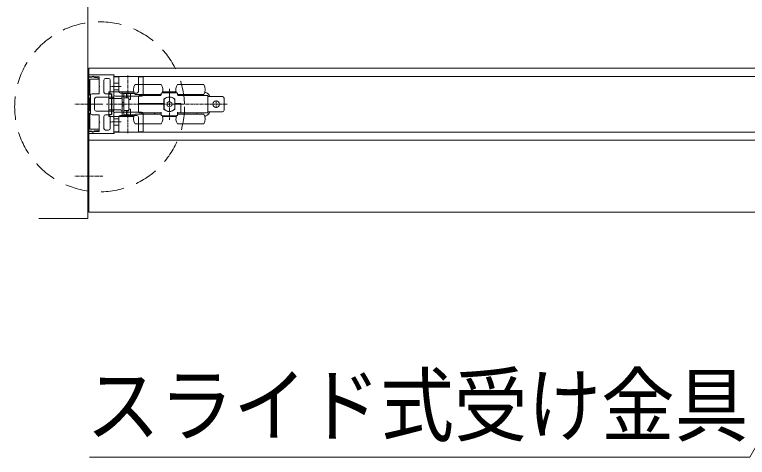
# Model space of a CAD drawing. Units: millimetres, scale not verified. Extents: x -6062 to 6062, y -3045 to 3045.
# Drawn here: x -4160.3 to -3711.7, y 1055.8 to 1326.6 of the extents above; entities that cross this region are included whole.
import ezdxf
from ezdxf.enums import TextEntityAlignment as Align

# ---------------------------------------------------------------- set-up
doc = ezdxf.new("R2010")
doc.units = ezdxf.units.MM
doc.header["$LTSCALE"] = 20
for name, pattern in [('USER1', [1.11, 0.71, -0.4]), ('USER2', [10.5, 8, -0.5, 0.5, -0.5, 0.5, -0.5]), ('USER3', [2.91, 1.76, -0.4, 0.35, -0.4])]:
    doc.linetypes.add(name, pattern=pattern)
doc.layers.add('0-0_2寸法-3', color=7, linetype='Continuous', lineweight=15)
doc.layers.add('0-5_3一般', color=7, linetype='Continuous', lineweight=15)
doc.styles.add('ＭＳ Ｐゴシック', font='')
doc.styles.get('ＭＳ Ｐゴシック').set_extended_font_data('MS PGothic')

# ---------------------------------------------------------------- blocks, each defined once
blk = doc.blocks.new('グループ-11')
at = {"layer": '0-5_3一般'}
for p, q in [((-46560, 25790.9), (-46560, 25770.9)), ((-46560, 25770.9), (-46511, 25770.9)), ((-46554, 25796.9), (-46244, 25796.9)), ((-46483.4, 25770.9), (-46426, 25770.9)), ((-46426.8, 25755.8), (-46460.1, 25762.5)), ((-46420, 25659.9), (-46420, 25764.9)), ((-46306, 25752.9), (-46344, 25752.9)), ((-46242, 25788.9), (-46242, 25520.9)), ((-46242, 25776.9), (-30318, 25776.9)), ((-46242, 25096.9), (-46242, 25776.9)), ((-46242, 25553.9), (-46242, 25767.9)), ((-46240, 25792.9), (-46240, 25792.3)), ((-46236, 25773.9), (-46188, 25773.9)), ((-46182, 25593.9), (-46182, 25767.9)), ((-45942, 25767.9), (-45942, 25593.9)), ((-45936, 25773.9), (-45888, 25773.9)), ((-45882, 25767.9), (-45882, 25553.9)), ((-46536, 25546.9), (-46536, 25736.9)), ((-46530, 25742.9), (-46428, 25742.9)), ((-46422, 25748.9), (-46422, 25750)), ((-46364, 25585.9), (-46364, 25732.9)), ((-46286, 25659.9), (-46286, 25732.9)), ((-45662, 25676.9), (-45982, 25676.9)), ((-45142, 25676.9), (-45462, 25676.9)), ((-46414, 25653.9), (-46420, 25659.9)), ((-46420, 25647.9), (-46414, 25653.9)), ((-46420, 25571.9), (-46420, 25647.9)), ((-46302, 25586.9), (-46242, 25586.9)), ((-46302, 25562.9), (-46302, 25586.9)), ((-46280, 25653.9), (-46286, 25659.9)), ((-46286, 25647.9), (-46280, 25653.9)), ((-46286, 25585.9), (-46286, 25647.9)), ((-46162, 25586.9), (-46242, 25586.9)), ((-46242, 25506.9), (-46242, 25586.9)), ((-46162, 25573.9), (-45962, 25573.9)), ((-45997.4, 25586.9), (-46142, 25586.9)), ((-45652, 25576.9), (-45472, 25576.9)), ((-45646.6, 25586.9), (-45477.4, 25586.9)), ((-45597, 25577.1), (-45597, 25576.9)), ((-45591.5, 25577.1), (-45591.5, 25576.9)), ((-45589.8, 25576.9), (-45589.8, 25577.1)), ((-45576.7, 25577.1), (-45576.7, 25576.9)), ((-45568.3, 25576.9), (-45568.3, 25577.1)), ((-45552.4, 25577.1), (-45552.4, 25576.9)), ((-45545.8, 25577.1), (-45545.8, 25576.9)), ((-45544, 25576.9), (-45544, 25577.1)), ((-45536.7, 25576.9), (-45536.7, 25577.1)), ((-45127.8, 25583.3), (-45122.6, 25582)), ((-46536, 25356.9), (-46536, 25516.9)), ((-46528, 25545.9), (-46528, 25327.9)), ((-46426, 25565.9), (-46508, 25565.9)), ((-46478, 25501.9), (-46478, 25371.9)), ((-46252, 25521.9), (-46458, 25521.9)), ((-46306, 25565.9), (-46344, 25565.9)), ((-46304, 25551.9), (-46304, 25561.9)), ((-46304, 25561.9), (-46272, 25561.9)), ((-46304, 25516.9), (-46304, 25551.9)), ((-46304, 25506.9), (-46304, 25516.9)), ((-46304, 25506.9), (-46304, 25366.9)), ((-46302, 25562.9), (-46268, 25562.9)), ((-46268, 25561.9), (-46272, 25561.9)), ((-46272, 25561.9), (-46272, 25551.9)), ((-46272, 25516.9), (-46272, 25551.9)), ((-46272, 25506.9), (-46272, 25366.9)), ((-46268, 25562.9), (-46268, 25506.9)), ((-46268, 25506.9), (-46268, 25366.9)), ((-46242, 25506.9), (-46268, 25506.9)), ((-46252, 25520.9), (-46252, 25521.9)), ((-46246, 25516.9), (-46248, 25516.9)), ((-46242, 25506.2), (-46242, 25506.9)), ((-46162, 25506.2), (-46242, 25506.2)), ((-46222, 25533.9), (-45902, 25533.9)), ((-46142, 25521), (-46142, 25521.7)), ((-46118, 25566.9), (-46118, 25514.9)), ((-46118, 25566.9), (-46088, 25566.9)), ((-46118, 25509.7), (-46118, 25512.2)), ((-46088, 25566.9), (-46038, 25566.9)), ((-46088, 25566.9), (-46088, 25514.9)), ((-46070.8, 25514.9), (-46064, 25514.9)), ((-46058, 25508.9), (-46058, 25364.9)), ((-46058, 25496.9), (-46038, 25496.9)), ((-46038, 25566.9), (-45988.6, 25566.9)), ((-46038, 25566.9), (-46038, 25496.9)), ((-45662, 25556.9), (-45982, 25556.9)), ((-45932, 25542.9), (-45672, 25542.9)), ((-45898, 25556.9), (-45898, 25542.9)), ((-45746, 25542.9), (-45746, 25556.9)), ((-45742, 25542.9), (-45742, 25556.9)), ((-45662, 25552.9), (-45662, 25566.9)), ((-45628, 25498.1), (-45628, 25446.9)), ((-45625.5, 25375.9), (-45625.5, 25497.9)), ((-45496, 25446.9), (-45496, 25498.1)), ((-45462, 25566.9), (-45462, 25552.9)), ((-45142, 25556.9), (-45462, 25556.9)), ((-45452, 25542.9), (-45092, 25542.9)), ((-45378, 25556.9), (-45378, 25542.9)), ((-45226, 25542.9), (-45226, 25556.9)), ((-45092, 25542.9), (-45092, 25330.9)), ((-45072, 25529.9), (-45092, 25529.9)), ((-44912, 25529.9), (-45072, 25529.9)), ((-44892, 25509.9), (-44892, 25363.9)), ((-46118, 25456.9), (-46142, 25456.9)), ((-46118, 25416.9), (-46142, 25416.9)), ((-45942, 25436.9), (-45942, 25446.9)), ((-45942, 25436.9), (-45932, 25436.9)), ((-45942, 25340.9), (-45942, 25436.9)), ((-45628, 25446.9), (-45932, 25446.9)), ((-45628, 25436.9), (-45932, 25436.9)), ((-45638, 25446.9), (-45638, 25436.9)), ((-45625.5, 25436.9), (-45628, 25436.9)), ((-45628, 25436.9), (-45628, 25375.7)), ((-45591, 25453.6), (-45589, 25454.8)), ((-45591, 25451.3), (-45591, 25453.6)), ((-45591, 25451.3), (-45591, 25422.4)), ((-45591, 25420.1), (-45591, 25422.4)), ((-45589, 25419), (-45591, 25420.1)), ((-45564, 25469.2), (-45589, 25454.8)), ((-45589, 25419), (-45564, 25404.6)), ((-45564, 25469.2), (-45562, 25470.4)), ((-45562, 25403.4), (-45564, 25404.6)), ((-45562, 25470.4), (-45560, 25469.2)), ((-45560, 25404.6), (-45562, 25403.4)), ((-45535, 25454.8), (-45560, 25469.2)), ((-45560, 25404.6), (-45535, 25419)), ((-45535, 25454.8), (-45533, 25453.6)), ((-45533, 25420.1), (-45535, 25419)), ((-45533, 25453.6), (-45533, 25451.3)), ((-45533, 25422.4), (-45533, 25451.3)), ((-45533, 25422.4), (-45533, 25420.1)), ((-45422, 25446.9), (-45496, 25446.9)), ((-45432, 25436.9), (-45496, 25436.9)), ((-45496, 25375.7), (-45496, 25436.9)), ((-45495.5, 25446.9), (-45495.5, 25436.9)), ((-45486, 25446.9), (-45486, 25436.9)), ((-45432, 25436.9), (-45422, 25436.9)), ((-45422, 25340.9), (-45422, 25446.9)), ((-46536, 25136.9), (-46536, 25326.9)), ((-46426, 25307.9), (-46508, 25307.9)), ((-46306, 25307.9), (-46344, 25307.9)), ((-46304, 25356.9), (-46304, 25366.9)), ((-46304, 25366.9), (-46272, 25366.9)), ((-46304, 25321.9), (-46304, 25356.9)), ((-46304, 25311.9), (-46304, 25321.9)), ((-46272, 25311.9), (-46304, 25311.9)), ((-46302, 25286.9), (-46302, 25310.9)), ((-46272, 25366.9), (-46272, 25356.9)), ((-46272, 25321.9), (-46272, 25356.9)), ((-46272, 25321.9), (-46272, 25311.9)), ((-46268, 25311.9), (-46272, 25311.9)), ((-46246, 25356.9), (-46248, 25356.9)), ((-46242, 25366.9), (-46242, 25367.6)), ((-46242, 25367.6), (-46162, 25367.6)), ((-46242, 25084.9), (-46242, 25352.9)), ((-46242, 25105.9), (-46242, 25319.9)), ((-45902, 25339.9), (-46222, 25339.9)), ((-46142, 25352.7), (-46142, 25352)), ((-46142, 25352), (-46142, 25286.9)), ((-46118, 25358.9), (-46118, 25361.5)), ((-46070.8, 25358.9), (-46118, 25358.9)), ((-46088, 25358.9), (-46088, 25306.9)), ((-46088, 25306.9), (-46038, 25306.9)), ((-46064, 25358.9), (-46070.8, 25358.9)), ((-46038, 25376.9), (-46058, 25376.9)), ((-46038, 25376.9), (-46038, 25306.9)), ((-46038, 25306.9), (-45988.6, 25306.9)), ((-45982, 25316.9), (-45662, 25316.9)), ((-45662, 25330.9), (-45932, 25330.9)), ((-45898, 25330.9), (-45898, 25316.9)), ((-45882, 25319.9), (-45882, 25105.9)), ((-45746, 25316.9), (-45746, 25330.9)), ((-45742, 25316.9), (-45742, 25330.9)), ((-45671.6, 25330.8), (-45672, 25330.9)), ((-45662, 25306.9), (-45662, 25340.9)), ((-45662, 25300.1), (-45662, 25306.9)), ((-45462, 25306.9), (-45462, 25340.9)), ((-45422, 25330.9), (-45462, 25330.9)), ((-45462, 25316.9), (-45142, 25316.9)), ((-45462, 25306.9), (-45462, 25300.1)), ((-45452.4, 25330.8), (-45452, 25330.9)), ((-45422, 25330.9), (-45422, 25340.9)), ((-45092, 25330.9), (-45422, 25330.9)), ((-45378, 25330.9), (-45378, 25316.9)), ((-45226, 25316.9), (-45226, 25330.9)), ((-45072, 25343.9), (-45092, 25343.9)), ((-44912, 25343.9), (-45072, 25343.9)), ((-46420, 25301.9), (-46420, 25225.9)), ((-46414, 25219.9), (-46420, 25225.9)), ((-46420, 25213.9), (-46414, 25219.9)), ((-46420, 25213.9), (-46420, 25108.9)), ((-46364, 25287.9), (-46364, 25140.9)), ((-46286, 25287.9), (-46286, 25225.9)), ((-46280, 25219.9), (-46286, 25225.9)), ((-46286, 25213.9), (-46280, 25219.9)), ((-46286, 25213.9), (-46286, 25140.9)), ((-46162, 25286.9), (-46242, 25286.9)), ((-46182, 25105.9), (-46182, 25279.9)), ((-45962, 25299.9), (-46162, 25299.9)), ((-46142, 25286.9), (-46162, 25286.9)), ((-45997.4, 25286.9), (-46142, 25286.9)), ((-45942, 25279.9), (-45942, 25105.9)), ((-45661.7, 25299.9), (-45662, 25300.1)), ((-45648.8, 25296.9), (-45650.3, 25296.9)), ((-45475.2, 25296.9), (-45648.8, 25296.9)), ((-45477.4, 25286.9), (-45646.6, 25286.9)), ((-45473.7, 25296.9), (-45475.2, 25296.9)), ((-45462.3, 25299.9), (-45462, 25300.1)), ((-45122.6, 25291.7), (-45127.8, 25290.4)), ((-46428, 25130.9), (-46530, 25130.9)), ((-46422, 25123.8), (-46422, 25124.9)), ((-45982, 25196.9), (-45662, 25196.9)), ((-45462, 25196.9), (-45142, 25196.9)), ((-46560, 25102.9), (-46511, 25102.9)), ((-46560, 25082.9), (-46560, 25102.9)), ((-46554, 25076.9), (-46244, 25076.9)), ((-46483.4, 25102.9), (-46426, 25102.9)), ((-46460.1, 25111.3), (-46426.8, 25117.9)), ((-46306, 25120.9), (-46344, 25120.9)), ((-30318, 25096.9), (-46242, 25096.9)), ((-46240, 25080.9), (-46240, 25081.4)), ((-46188, 25099.9), (-46236, 25099.9)), ((-45888, 25099.9), (-45936, 25099.9)), ((-46550, 24996.9), (-13770, 24996.9)), ((-46550, 24116.9), (-46550, 24996.9)), ((-46550, 24996.9), (-13770, 24996.9)), ((-46550, 24116.9), (-13770, 24116.9))]:
    blk.add_line(p, q, dxfattribs=at)
at = {"layer": '0-5_3一般', "linetype": 'USER3'}
for p, q in [((-46072, 25789.6), (-46072, 25509.6)), ((-45562, 25625.7), (-45562, 25245.7)), ((-46377.8, 25436.9), (-46717.8, 25436.9)), ((-46600.4, 25436.9), (-46480.4, 25436.9)), ((-46569.5, 25436.9), (-46414, 25436.9)), ((-45034, 25436.9), (-46334, 25436.9)), ((-44946, 25436.9), (-45034, 25436.9)), ((-44990, 25480.9), (-44990, 25392.9)), ((-44946, 25436.9), (-44846, 25436.9)), ((-46072, 25364.2), (-46072, 25084.2)), ((-46377.8, 24556.9), (-46717.8, 24556.9))]:
    blk.add_line(p, q, dxfattribs=at)
at = {"layer": '0-5_3一般', "linetype": 'USER2'}
for p, q in [((-46242, 25693.9), (-46182, 25693.9)), ((-46271.6, 25653.9), (-46151.6, 25653.9)), ((-46242, 25613.9), (-46182, 25613.9)), ((-46151.6, 25219.9), (-46271.6, 25219.9)), ((-46182, 25259.9), (-46242, 25259.9)), ((-46182, 25179.9), (-46242, 25179.9))]:
    blk.add_line(p, q, dxfattribs=at)
at = {"layer": '0-5_3一般'}
for points in [[(-46560, 26720), (-46560, 24040), (-47160, 24040)], [(-46550, 24996.9), (-46550, 25876.9), (-13770, 25876.9), (-13770, 24996.9)], [(-46510, 25766.9), (-46560, 25766.9), (-46560, 25106.9), (-46510, 25106.9)], [(-46464, 25762.9), (-46473.1, 25762.9), (-46495, 25775.5)], [(-46162, 25586.9), (-46142, 25586.9), (-46142, 25521.7), (-46142, 25352)], [(-46536, 25516.9), (-46530, 25516.9), (-46530, 25546.9), (-46536, 25546.9)], [(-46272, 25516.9), (-46272, 25506.9), (-46304, 25506.9)], [(-46162, 25506.2), (-46161.3, 25506.2), (-46160.6, 25506.3), (-46159.9, 25506.4), (-46159.2, 25506.5), (-46158.6, 25506.6), (-46157.9, 25506.8), (-46157.2, 25507), (-46156.5, 25507.1), (-46155.8, 25507.3), (-46155.2, 25507.6), (-46154.5, 25507.8), (-46153.8, 25508), (-46153.2, 25508.3), (-46152.5, 25508.6), (-46151.8, 25508.9), (-46151.2, 25509.2), (-46150.5, 25509.6), (-46149.8, 25509.9), (-46149.2, 25510.3), (-46148.5, 25510.7), (-46147.9, 25511.1), (-46147.3, 25511.6), (-46146.7, 25512), (-46146.2, 25512.5), (-46145.7, 25512.9), (-46145.2, 25513.4), (-46144.8, 25513.9), (-46144.4, 25514.4), (-46144, 25515), (-46143.6, 25515.5), (-46143.3, 25516.1), (-46143.1, 25516.6), (-46142.8, 25517.2), (-46142.6, 25517.8), (-46142.4, 25518.4), (-46142.3, 25519.1), (-46142.2, 25519.7), (-46142.1, 25520.4), (-46142, 25521)], [(-46118, 25512.2), (-46118, 25514.9), (-46070.8, 25514.9)], [(-46118, 25361.5), (-46118, 25364), (-46118, 25509.7)], [(-45932, 25446.9), (-45942, 25446.9), (-45942, 25532.9)], [(-46536, 25326.9), (-46530, 25326.9), (-46530, 25356.9), (-46536, 25356.9)], [(-46252, 25352.9), (-46252, 25351.9), (-46458, 25351.9)], [(-46302, 25286.9), (-46242, 25286.9), (-46242, 25366.9), (-46268, 25366.9), (-46268, 25310.9), (-46302, 25310.9)], [(-46162, 25367.6), (-46161.3, 25367.5), (-46160.6, 25367.5), (-46159.9, 25367.4), (-46159.2, 25367.3), (-46158.6, 25367.1), (-46157.9, 25367), (-46157.2, 25366.8), (-46156.5, 25366.6), (-46155.8, 25366.4), (-46155.2, 25366.2), (-46154.5, 25366), (-46153.8, 25365.7), (-46153.2, 25365.4), (-46152.5, 25365.2), (-46151.8, 25364.8), (-46151.2, 25364.5), (-46150.5, 25364.2), (-46149.8, 25363.8), (-46149.2, 25363.4), (-46148.5, 25363), (-46147.9, 25362.6), (-46147.3, 25362.2), (-46146.7, 25361.8), (-46146.2, 25361.3), (-46145.7, 25360.8), (-46145.2, 25360.3), (-46144.8, 25359.8), (-46144.4, 25359.3), (-46144, 25358.8), (-46143.6, 25358.3), (-46143.3, 25357.7), (-46143.1, 25357.1), (-46142.8, 25356.5), (-46142.6, 25355.9), (-46142.4, 25355.3), (-46142.3, 25354.7), (-46142.2, 25354.1), (-46142.1, 25353.4), (-46142, 25352.7)], [(-46118, 25358.9), (-46118, 25306.9), (-46088, 25306.9)], [(-45662, 25320.9), (-45662.1, 25321.3), (-45662.1, 25321.7), (-45662.2, 25322), (-45662.3, 25322.4), (-45662.4, 25322.8), (-45662.5, 25323.1), (-45662.6, 25323.5), (-45662.8, 25323.8), (-45662.9, 25324.2), (-45663.1, 25324.5), (-45663.2, 25324.9), (-45663.4, 25325.2), (-45663.6, 25325.5), (-45663.8, 25325.8), (-45664, 25326.1), (-45664.2, 25326.4), (-45664.5, 25326.7), (-45664.7, 25327), (-45665, 25327.3), (-45665.3, 25327.6), (-45665.6, 25327.9), (-45665.8, 25328.2), (-45666.1, 25328.4), (-45666.4, 25328.6), (-45666.7, 25328.9), (-45667.1, 25329.1), (-45667.4, 25329.3), (-45667.7, 25329.5), (-45668, 25329.7), (-45668.4, 25329.8), (-45668.7, 25330), (-45669, 25330.1), (-45669.4, 25330.3), (-45669.7, 25330.4), (-45670.1, 25330.5), (-45670.5, 25330.6), (-45670.8, 25330.7), (-45671.2, 25330.8), (-45671.6, 25330.8)], [(-45462, 25320.9), (-45461.9, 25321.3), (-45461.9, 25321.7), (-45461.8, 25322), (-45461.7, 25322.4), (-45461.6, 25322.8), (-45461.5, 25323.1), (-45461.4, 25323.5), (-45461.2, 25323.8), (-45461.1, 25324.2), (-45460.9, 25324.5), (-45460.8, 25324.9), (-45460.6, 25325.2), (-45460.4, 25325.5), (-45460.2, 25325.8), (-45460, 25326.1), (-45459.8, 25326.4), (-45459.5, 25326.7), (-45459.3, 25327), (-45459, 25327.3), (-45458.7, 25327.6), (-45458.4, 25327.9), (-45458.2, 25328.2), (-45457.9, 25328.4), (-45457.6, 25328.6), (-45457.3, 25328.9), (-45456.9, 25329.1), (-45456.6, 25329.3), (-45456.3, 25329.5), (-45456, 25329.7), (-45455.6, 25329.8), (-45455.3, 25330), (-45455, 25330.1), (-45454.6, 25330.3), (-45454.3, 25330.4), (-45453.9, 25330.5), (-45453.5, 25330.6), (-45453.2, 25330.7), (-45452.8, 25330.8), (-45452.4, 25330.8)], [(-45648.8, 25296.9), (-45649.1, 25296.9), (-45649.5, 25296.9), (-45649.8, 25296.9), (-45650.2, 25297), (-45650.5, 25297), (-45650.8, 25297), (-45651.2, 25297), (-45651.5, 25297.1), (-45651.9, 25297.1), (-45652.2, 25297.2), (-45652.5, 25297.2), (-45652.9, 25297.3), (-45653.2, 25297.3), (-45653.6, 25297.4), (-45653.9, 25297.4), (-45654.2, 25297.5), (-45654.6, 25297.5), (-45654.9, 25297.6), (-45655.2, 25297.7), (-45655.6, 25297.8), (-45655.9, 25297.8), (-45656.2, 25297.9), (-45656.6, 25298), (-45656.9, 25298.1), (-45657.2, 25298.2), (-45657.6, 25298.3), (-45657.9, 25298.4), (-45658.2, 25298.5), (-45658.5, 25298.6), (-45658.9, 25298.7), (-45659.2, 25298.8), (-45659.5, 25299), (-45659.8, 25299.1), (-45660.1, 25299.2), (-45660.4, 25299.4), (-45660.8, 25299.5), (-45661.1, 25299.6), (-45661.4, 25299.8), (-45661.7, 25299.9)], [(-45475.2, 25296.9), (-45474.9, 25296.9), (-45474.5, 25296.9), (-45474.2, 25296.9), (-45473.8, 25297), (-45473.5, 25297), (-45473.2, 25297), (-45472.8, 25297), (-45472.5, 25297.1), (-45472.1, 25297.1), (-45471.8, 25297.2), (-45471.5, 25297.2), (-45471.1, 25297.3), (-45470.8, 25297.3), (-45470.4, 25297.4), (-45470.1, 25297.4), (-45469.8, 25297.5), (-45469.4, 25297.5), (-45469.1, 25297.6), (-45468.8, 25297.7), (-45468.4, 25297.8), (-45468.1, 25297.8), (-45467.8, 25297.9), (-45467.4, 25298), (-45467.1, 25298.1), (-45466.8, 25298.2), (-45466.4, 25298.3), (-45466.1, 25298.4), (-45465.8, 25298.5), (-45465.5, 25298.6), (-45465.1, 25298.7), (-45464.8, 25298.8), (-45464.5, 25299), (-45464.2, 25299.1), (-45463.9, 25299.2), (-45463.6, 25299.4), (-45463.2, 25299.5), (-45462.9, 25299.6), (-45462.6, 25299.8), (-45462.3, 25299.9)], [(-46495, 25098.2), (-46473.1, 25110.9), (-46464, 25110.9)]]:
    blk.add_lwpolyline(points, dxfattribs=at)
blk.add_circle((-44990, 25436.9), 40, dxfattribs=at)
for centre, radius, start, end in [((-46554, 25790.9), 6, 90, 180), ((-46511, 25774.9), 4, 270, 326.25101), ((-46500, 25766.9), 10, 60, 180), ((-46496, 25764.9), 14, 25.37693, 146.25101), ((-46464, 25742.9), 20, 78.69007, 90), ((-46428, 25750), 6, 0, 78.69007), ((-46426, 25764.9), 6, 0, 90), ((-46344, 25732.9), 20, 90, 180), ((-46306, 25732.9), 20, 0, 90), ((-46244, 25792.9), 4, 0, 90), ((-46244, 25792.3), 4, 300, 0), ((-46236, 25767.9), 6, 90, 180), ((-46188, 25767.9), 6, 0, 90), ((-45936, 25767.9), 6, 90, 180), ((-45888, 25767.9), 6, 0, 90), ((-46530, 25736.9), 6, 90, 180), ((-46428, 25748.9), 6, 270, 0), ((-45902, 25616.9), 100, 143.1301, 216.8699), ((-45742, 25616.9), 100, 336.42182, 36.8699), ((-45382, 25616.9), 100, 143.1301, 203.57818), ((-45222, 25616.9), 100, 323.1301, 36.8699), ((-46344, 25585.9), 20, 180, 270), ((-46306, 25585.9), 20, 270, 0), ((-46162, 25593.9), 20, 180, 270), ((-45962, 25593.9), 20, 270, 0), ((-45652, 25566.9), 10, 90, 180), ((-45472, 25566.9), 10, 0, 90), ((-45142, 25504.4), 80, 69.44395, 75.96376), ((-45142, 25504.4), 80, 18.55872, 69.44395), ((-46508, 25545.9), 20, 90, 180), ((-46458, 25501.9), 20, 90, 180), ((-46426, 25571.9), 6, 270, 0), ((-46248, 25520.9), 4, 180, 270), ((-46246, 25520.9), 4, 270, 0), ((-46222, 25553.9), 20, 180, 270), ((-46064, 25508.9), 6, 0, 90), ((-45932, 25532.9), 10, 90, 180), ((-45902, 25553.9), 20, 270, 0), ((-45672, 25552.9), 10, 270, 0), ((-45562, 25436.9), 90, 42.83343, 137.16657), ((-45562, 25436.9), 88, 40.86657, 136.1402), ((-45452, 25552.9), 10, 180, 270), ((-44912, 25509.9), 20, 0, 90), ((-45587, 25451.3), 4, 120, 180), ((-45587, 25422.4), 4, 180, 240), ((-45562, 25465.8), 4, 60, 120), ((-45562, 25408), 4, 240, 300), ((-45537, 25451.3), 4, 0, 60), ((-45537, 25422.4), 4, 300, 0), ((-46508, 25327.9), 20, 180, 270), ((-46458, 25371.9), 20, 180, 270), ((-46426, 25301.9), 6, 0, 90), ((-46344, 25287.9), 20, 90, 180), ((-46306, 25287.9), 20, 0, 90), ((-46248, 25352.9), 4, 90, 180), ((-46246, 25352.9), 4, 0, 90), ((-46222, 25319.9), 20, 90, 180), ((-46064, 25364.9), 6, 270, 0), ((-45902, 25256.9), 100, 143.1301, 216.8699), ((-45932, 25340.9), 10, 180, 270), ((-45902, 25319.9), 20, 0, 90), ((-45562, 25436.9), 90, 222.83343, 317.16657), ((-45562, 25436.9), 88, 223.8598, 319.13343), ((-45222, 25256.9), 100, 323.1301, 36.8699), ((-45142, 25369.3), 80, 290.55605, 341.44128), ((-44912, 25363.9), 20, 270, 0), ((-46162, 25279.9), 20, 90, 180), ((-45962, 25279.9), 20, 0, 90), ((-45742, 25256.9), 100, 323.1301, 24.27374), ((-45382, 25256.9), 100, 155.72568, 216.8699), ((-45142, 25369.3), 80, 284.03624, 290.55605), ((-46530, 25136.9), 6, 180, 270), ((-46428, 25124.9), 6, 0, 90), ((-46344, 25140.9), 20, 180, 270), ((-46306, 25140.9), 20, 270, 0), ((-46554, 25082.9), 6, 180, 270), ((-46511, 25098.9), 4, 33.74899, 90), ((-46500, 25106.9), 10, 180, 300), ((-46496, 25108.9), 14, 213.74899, 334.62307), ((-46464, 25130.9), 20, 270, 281.30993), ((-46428, 25123.8), 6, 281.30993, 0), ((-46426, 25108.9), 6, 270, 0), ((-46244, 25080.9), 4, 270, 0), ((-46236, 25105.9), 6, 180, 270), ((-46244, 25081.4), 4, 0, 60), ((-46188, 25105.9), 6, 270, 0), ((-45936, 25105.9), 6, 180, 270), ((-45888, 25105.9), 6, 270, 0)]:
    blk.add_arc(centre, radius, start, end, dxfattribs=at)

msp = doc.modelspace()

# ---------------------------------------------------------------- linework, layer by layer
at = {"layer": '0-0_2寸法-3'}
msp.add_lwpolyline([(-3586.1, 1271.84), (-3710.22, 1055.84), (-4114.59, 1055.84)], dxfattribs=at)
at = {"layer": '0-5_3一般', "linetype": 'USER1'}
msp.add_circle((-4108.34, 1270.28), 52, dxfattribs=at)

# ---------------------------------------------------------------- block references
at = {"layer": '0-5_3一般', "xscale": 0.05, "yscale": 0.05}
msp.add_blockref('グループ-11', (-1787.5, 0), dxfattribs=at)

# ---------------------------------------------------------------- texts
at = {"layer": '0-0_2寸法-3', "style": 'ＭＳ Ｐゴシック', "width": 0.9}
msp.add_text('スライド式受け金具', height=36.69, dxfattribs=at).set_placement((-4116.52, 1058.39), align=Align.BOTTOM_LEFT)

doc.saveas('drawing.dxf')
